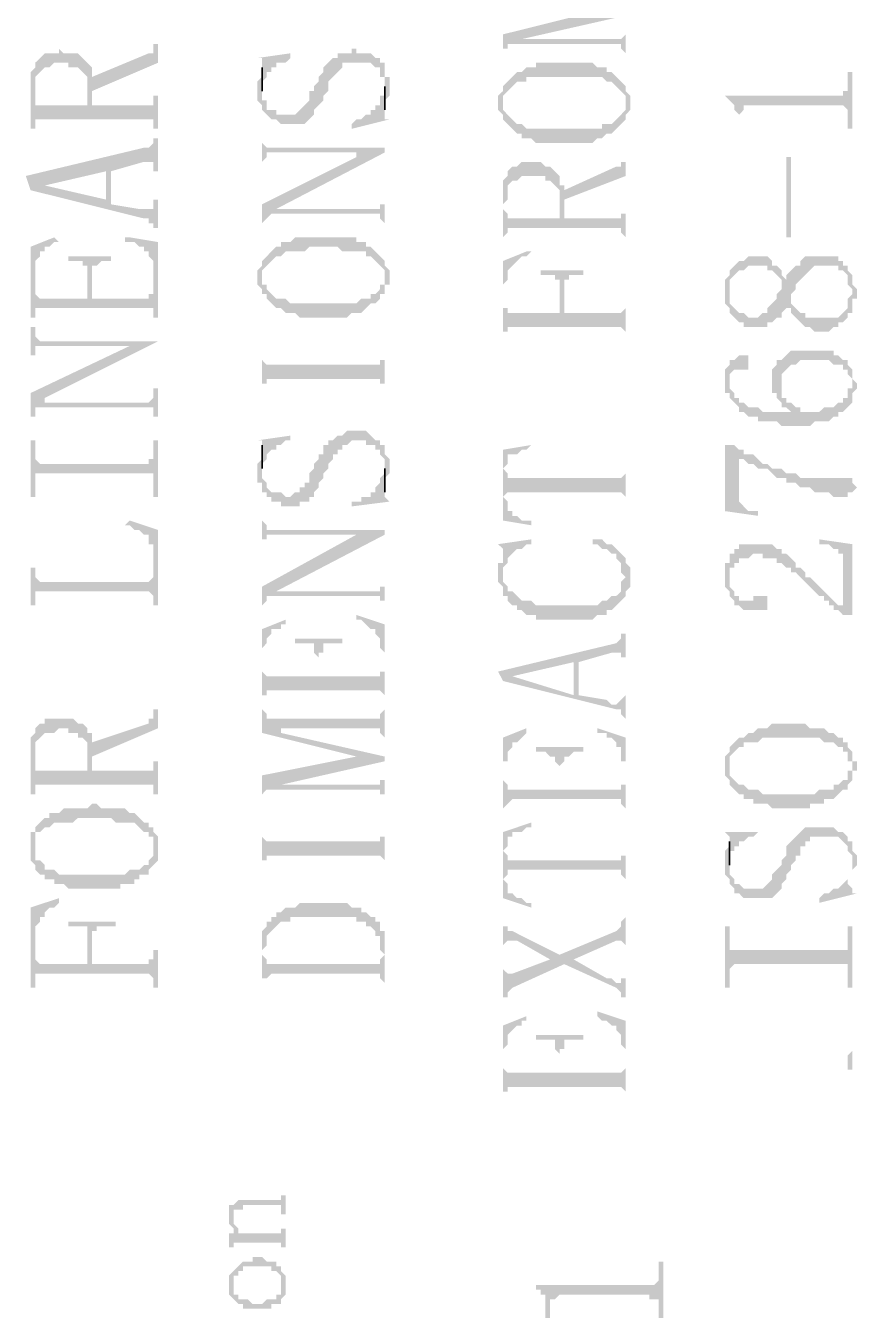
# Model space of a CAD drawing. Header units: millimetres. Extents: x 1336 to 2438, y 1230 to 1601.
# Drawn here: x 1587.88 to 1595.82, y 1316.82 to 1329.18 of the extents above; entities that cross this region are included whole.
import ezdxf

# ---------------------------------------------------------------- set-up
doc = ezdxf.new("R2010")
doc.units = ezdxf.units.MM

msp = doc.modelspace()

# ---------------------------------------------------------------- hatches: boundary and pattern name
at = {"transparency": 33554559}
for points in [[(1592.434, 1329.096), (1592.434, 1328.915), (1592.434, 1328.96), (1592.479, 1328.96), (1592.479, 1329.005), (1592.524, 1329.005), (1592.614, 1329.051), (1593.607, 1329.276), (1593.336, 1329.321)], [(1592.524, 1329.005), (1593.562, 1329.005), (1593.562, 1328.96), (1593.562, 1328.96), (1593.607, 1328.915), (1593.607, 1329.141), (1593.607, 1329.096), (1593.607, 1329.096), (1593.562, 1329.051), (1592.614, 1329.051)], [(1588.507, 1328.689), (1588.507, 1328.554), (1589.139, 1328.825), (1589.139, 1329.005), (1589.094, 1329.005), (1589.094, 1328.96), (1589.094, 1328.915), (1589.049, 1328.915)], [(1587.92, 1328.599), (1587.92, 1328.193), (1587.965, 1328.193), (1587.965, 1328.644), (1587.965, 1328.689), (1588.011, 1328.735), (1588.011, 1328.735), (1588.056, 1328.78), (1588.101, 1328.78), (1588.146, 1328.825), (1588.281, 1328.825), (1588.281, 1328.78), (1588.372, 1328.78), (1588.417, 1328.735), (1588.417, 1328.735), (1588.462, 1328.689), (1588.462, 1328.419), (1588.507, 1328.78), (1588.462, 1328.825), (1588.462, 1328.825), (1588.417, 1328.87), (1588.417, 1328.87), (1588.372, 1328.915), (1588.236, 1328.915), (1588.191, 1328.96), (1588.191, 1328.915), (1588.056, 1328.915), (1588.011, 1328.87), (1588.011, 1328.87), (1587.965, 1328.825), (1587.965, 1328.78), (1587.92, 1328.735), (1587.92, 1328.644)], [(1590.087, 1328.554), (1590.087, 1328.464), (1590.132, 1328.419), (1590.132, 1328.374), (1590.132, 1328.374), (1590.177, 1328.328), (1590.177, 1328.328), (1590.222, 1328.283), (1590.267, 1328.283), (1590.312, 1328.238), (1590.538, 1328.238), (1590.583, 1328.283), (1590.583, 1328.283), (1590.628, 1328.328), (1590.628, 1328.374), (1590.673, 1328.419), (1590.673, 1328.419), (1590.718, 1328.464), (1590.718, 1328.509), (1590.764, 1328.554), (1590.764, 1328.644), (1590.809, 1328.689), (1590.809, 1328.689), (1590.854, 1328.735), (1590.854, 1328.735), (1590.899, 1328.78), (1590.899, 1328.825), (1591.17, 1328.825), (1591.215, 1328.78), (1591.26, 1328.78), (1591.26, 1328.689), (1591.305, 1328.689), (1591.305, 1328.419), (1591.305, 1328.464), (1591.305, 1328.464), (1591.35, 1328.509), (1591.35, 1328.599), (1591.35, 1328.689), (1591.305, 1328.689), (1591.305, 1328.825), (1591.26, 1328.825), (1591.26, 1328.87), (1591.215, 1328.87), (1591.17, 1328.915), (1591.034, 1328.915), (1591.034, 1328.96), (1590.989, 1328.96), (1590.989, 1328.915), (1590.854, 1328.915), (1590.854, 1328.87), (1590.809, 1328.87), (1590.764, 1328.825), (1590.764, 1328.825), (1590.718, 1328.78), (1590.718, 1328.735), (1590.673, 1328.689), (1590.673, 1328.644), (1590.628, 1328.599), (1590.628, 1328.554), (1590.583, 1328.554), (1590.583, 1328.464), (1590.538, 1328.419), (1590.538, 1328.419), (1590.493, 1328.374), (1590.493, 1328.374), (1590.448, 1328.328), (1590.267, 1328.328), (1590.267, 1328.374), (1590.177, 1328.374), (1590.177, 1328.464), (1590.132, 1328.464), (1590.132, 1328.735), (1590.132, 1328.689), (1590.132, 1328.689), (1590.087, 1328.644), (1590.087, 1328.599)], [(1590.087, 1328.87), (1590.132, 1328.87), (1590.132, 1328.825), (1590.132, 1328.644), (1590.177, 1328.689), (1590.177, 1328.735), (1590.222, 1328.735), (1590.222, 1328.78), (1590.267, 1328.78), (1590.267, 1328.825), (1590.357, 1328.825), (1590.403, 1328.87), (1590.403, 1328.915)], [(1587.965, 1328.238), (1587.965, 1328.283), (1589.094, 1328.283), (1589.094, 1328.193), (1589.139, 1328.193), (1589.139, 1328.509), (1589.094, 1328.509), (1589.094, 1328.464), (1589.094, 1328.419), (1588.507, 1328.419), (1588.507, 1328.689), (1588.507, 1328.78), (1588.462, 1328.419), (1587.965, 1328.419), (1587.965, 1328.554)], [(1592.434, 1328.599), (1592.434, 1328.419), (1592.434, 1328.464), (1592.434, 1328.509), (1592.479, 1328.554), (1592.479, 1328.554), (1592.524, 1328.599), (1592.524, 1328.599), (1592.569, 1328.644), (1592.659, 1328.644), (1592.659, 1328.689), (1593.381, 1328.689), (1593.426, 1328.644), (1593.472, 1328.644), (1593.517, 1328.599), (1593.517, 1328.599), (1593.562, 1328.554), (1593.562, 1328.554), (1593.607, 1328.509), (1593.607, 1328.419), (1593.607, 1328.599), (1593.562, 1328.644), (1593.562, 1328.644), (1593.517, 1328.689), (1593.517, 1328.689), (1593.472, 1328.735), (1593.426, 1328.735), (1593.426, 1328.78), (1593.336, 1328.78), (1593.291, 1328.825), (1592.749, 1328.825), (1592.749, 1328.78), (1592.659, 1328.78), (1592.614, 1328.735), (1592.569, 1328.735), (1592.524, 1328.689), (1592.524, 1328.689), (1592.479, 1328.644), (1592.479, 1328.644)], [(1594.555, 1328.509), (1594.555, 1328.509), (1594.6, 1328.464), (1594.6, 1328.464), (1594.645, 1328.419), (1594.645, 1328.374), (1594.645, 1328.374), (1594.69, 1328.328), (1594.69, 1328.193), (1594.69, 1328.328), (1594.735, 1328.374), (1594.735, 1328.419), (1595.683, 1328.419), (1595.728, 1328.374), (1595.728, 1328.193), (1595.773, 1328.193), (1595.773, 1328.735), (1595.728, 1328.735), (1595.728, 1328.644), (1595.728, 1328.554), (1595.683, 1328.554), (1595.683, 1328.509), (1595.638, 1328.509)], [(1592.388, 1328.419), (1592.388, 1328.374), (1592.434, 1328.328), (1592.434, 1328.283), (1592.479, 1328.238), (1592.479, 1328.238), (1592.524, 1328.193), (1592.524, 1328.193), (1592.569, 1328.148), (1592.614, 1328.148), (1592.614, 1328.103), (1592.704, 1328.103), (1592.749, 1328.058), (1593.291, 1328.058), (1593.336, 1328.103), (1593.381, 1328.103), (1593.426, 1328.148), (1593.472, 1328.148), (1593.517, 1328.193), (1593.517, 1328.193), (1593.562, 1328.238), (1593.562, 1328.238), (1593.607, 1328.283), (1593.607, 1328.328), (1593.607, 1328.328), (1593.652, 1328.374), (1593.652, 1328.419), (1593.652, 1328.509), (1593.607, 1328.554), (1593.607, 1328.599), (1593.607, 1328.419), (1593.607, 1328.374), (1593.562, 1328.328), (1593.562, 1328.328), (1593.517, 1328.283), (1593.517, 1328.283), (1593.472, 1328.238), (1593.381, 1328.238), (1593.381, 1328.193), (1592.659, 1328.193), (1592.614, 1328.238), (1592.569, 1328.238), (1592.524, 1328.283), (1592.524, 1328.283), (1592.479, 1328.328), (1592.479, 1328.328), (1592.434, 1328.374), (1592.434, 1328.419), (1592.434, 1328.599), (1592.434, 1328.554), (1592.434, 1328.554), (1592.388, 1328.509), (1592.388, 1328.464)], [(1590.989, 1328.238), (1590.989, 1328.193), (1591.35, 1328.283), (1591.305, 1328.283), (1591.305, 1328.328), (1591.305, 1328.509), (1591.26, 1328.509), (1591.26, 1328.419), (1591.215, 1328.419), (1591.215, 1328.374), (1591.17, 1328.374), (1591.17, 1328.328), (1591.125, 1328.328), (1591.08, 1328.283), (1591.034, 1328.283)], [(1587.875, 1327.742), (1587.92, 1327.606), (1588.056, 1327.651), (1588.642, 1327.787), (1588.642, 1327.516), (1588.688, 1327.787), (1589.003, 1327.877), (1589.094, 1327.877), (1589.094, 1327.787), (1589.139, 1327.787), (1589.139, 1328.103), (1589.094, 1328.103), (1589.094, 1328.058), (1589.094, 1328.058), (1589.049, 1328.012), (1589.003, 1328.012)], [(1590.132, 1328.103), (1590.132, 1327.832), (1590.132, 1327.877), (1590.177, 1327.922), (1590.177, 1327.967), (1591.034, 1327.967), (1591.034, 1327.922), (1591.305, 1327.967), (1591.305, 1328.012), (1590.177, 1328.012), (1590.132, 1328.058)], [(1590.132, 1327.471), (1590.132, 1327.245), (1590.132, 1327.29), (1590.177, 1327.336), (1590.177, 1327.336), (1590.222, 1327.381), (1590.267, 1327.426), (1591.305, 1327.967), (1591.034, 1327.922)], [(1592.434, 1327.516), (1592.434, 1327.155), (1592.434, 1327.471), (1592.479, 1327.516), (1592.479, 1327.606), (1592.479, 1327.651), (1592.524, 1327.697), (1592.569, 1327.697), (1592.614, 1327.742), (1592.84, 1327.742), (1592.84, 1327.697), (1592.885, 1327.697), (1592.93, 1327.651), (1592.93, 1327.651), (1592.975, 1327.606), (1592.975, 1327.561), (1592.975, 1327.336), (1592.975, 1327.742), (1592.93, 1327.787), (1592.93, 1327.787), (1592.885, 1327.832), (1592.84, 1327.832), (1592.795, 1327.877), (1592.614, 1327.877), (1592.569, 1327.832), (1592.524, 1327.832), (1592.479, 1327.787), (1592.479, 1327.742), (1592.434, 1327.697), (1592.434, 1327.561)], [(1593.02, 1327.606), (1593.02, 1327.516), (1593.607, 1327.742), (1593.607, 1327.922), (1593.607, 1327.877), (1593.562, 1327.877), (1593.562, 1327.832), (1593.517, 1327.832)], [(1595.187, 1327.155), (1595.187, 1327.922), (1595.141, 1327.922), (1595.141, 1327.155)], [(1587.92, 1327.606), (1589.003, 1327.336), (1589.049, 1327.336), (1589.049, 1327.29), (1589.094, 1327.29), (1589.094, 1327.245), (1589.139, 1327.245), (1589.139, 1327.516), (1589.094, 1327.516), (1589.094, 1327.471), (1589.094, 1327.426), (1588.958, 1327.426), (1588.688, 1327.471), (1588.688, 1327.787), (1588.642, 1327.516), (1588.056, 1327.651), (1588.056, 1327.651)], [(1592.434, 1327.155), (1592.479, 1327.2), (1592.479, 1327.245), (1593.562, 1327.245), (1593.562, 1327.2), (1593.562, 1327.2), (1593.607, 1327.155), (1593.607, 1327.426), (1593.607, 1327.381), (1593.562, 1327.381), (1593.562, 1327.336), (1593.02, 1327.336), (1593.02, 1327.651), (1592.975, 1327.651), (1592.975, 1327.697), (1592.975, 1327.336), (1592.479, 1327.336), (1592.479, 1327.381), (1592.479, 1327.381), (1592.434, 1327.426), (1592.434, 1327.471)], [(1590.222, 1327.381), (1591.26, 1327.381), (1591.26, 1327.336), (1591.26, 1327.336), (1591.305, 1327.29), (1591.305, 1327.245), (1591.305, 1327.516), (1591.305, 1327.471), (1591.26, 1327.471), (1591.26, 1327.426), (1590.267, 1327.426)], [(1587.92, 1327.065), (1587.92, 1326.388), (1587.965, 1326.388), (1587.965, 1326.839), (1587.965, 1326.929), (1588.011, 1326.974), (1588.011, 1327.02), (1588.056, 1327.02), (1588.056, 1327.065), (1588.101, 1327.065), (1588.146, 1327.11), (1588.191, 1327.11), (1588.146, 1327.155)], [(1588.823, 1327.155), (1588.823, 1327.11), (1588.913, 1327.11), (1588.958, 1327.065), (1589.003, 1327.065), (1589.003, 1327.02), (1589.049, 1327.02), (1589.049, 1326.974), (1589.094, 1326.929), (1589.094, 1326.388), (1589.139, 1326.388), (1589.139, 1327.11), (1588.868, 1327.155)], [(1590.132, 1326.929), (1590.132, 1326.794), (1590.132, 1326.839), (1590.132, 1326.839), (1590.177, 1326.884), (1590.177, 1326.884), (1590.222, 1326.929), (1590.222, 1326.929), (1590.267, 1326.974), (1590.312, 1326.974), (1590.357, 1327.02), (1590.538, 1327.02), (1590.583, 1327.065), (1590.854, 1327.065), (1590.899, 1327.02), (1591.125, 1327.02), (1591.125, 1326.974), (1591.17, 1326.974), (1591.215, 1326.929), (1591.215, 1326.929), (1591.26, 1326.884), (1591.26, 1326.884), (1591.305, 1326.839), (1591.305, 1326.794), (1591.305, 1326.929), (1591.26, 1326.974), (1591.26, 1326.974), (1591.215, 1327.02), (1591.215, 1327.02), (1591.17, 1327.065), (1591.125, 1327.065), (1591.125, 1327.11), (1591.034, 1327.11), (1591.034, 1327.155), (1590.448, 1327.155), (1590.403, 1327.11), (1590.312, 1327.11), (1590.312, 1327.065), (1590.267, 1327.065), (1590.222, 1327.02), (1590.222, 1327.02), (1590.177, 1326.974), (1590.177, 1326.974)], [(1592.434, 1326.929), (1592.434, 1326.207), (1592.434, 1326.704), (1592.434, 1326.704), (1592.479, 1326.749), (1592.479, 1326.839), (1592.524, 1326.884), (1592.524, 1326.884), (1592.569, 1326.929), (1592.569, 1326.929), (1592.614, 1326.974), (1592.659, 1326.974), (1592.704, 1327.02), (1592.659, 1327.02)], [(1588.281, 1326.974), (1588.281, 1326.929), (1588.417, 1326.929), (1588.417, 1326.884), (1588.462, 1326.884), (1588.462, 1326.568), (1588.507, 1326.794), (1588.507, 1326.884), (1588.552, 1326.884), (1588.597, 1326.929), (1588.688, 1326.929), (1588.688, 1326.974)], [(1590.087, 1326.794), (1590.087, 1326.704), (1590.132, 1326.659), (1590.132, 1326.613), (1590.177, 1326.613), (1590.177, 1326.568), (1590.222, 1326.523), (1590.222, 1326.523), (1590.267, 1326.478), (1590.312, 1326.478), (1590.357, 1326.433), (1590.448, 1326.433), (1590.493, 1326.388), (1590.944, 1326.388), (1590.989, 1326.433), (1591.08, 1326.433), (1591.125, 1326.478), (1591.125, 1326.478), (1591.17, 1326.523), (1591.215, 1326.523), (1591.26, 1326.568), (1591.26, 1326.613), (1591.305, 1326.613), (1591.305, 1326.704), (1591.35, 1326.704), (1591.35, 1326.794), (1591.35, 1326.839), (1591.305, 1326.884), (1591.305, 1326.929), (1591.305, 1326.749), (1591.305, 1326.704), (1591.26, 1326.704), (1591.26, 1326.659), (1591.215, 1326.613), (1591.17, 1326.613), (1591.17, 1326.568), (1591.08, 1326.568), (1591.034, 1326.523), (1590.403, 1326.523), (1590.357, 1326.568), (1590.267, 1326.568), (1590.222, 1326.613), (1590.222, 1326.613), (1590.177, 1326.659), (1590.177, 1326.704), (1590.132, 1326.704), (1590.132, 1326.929), (1590.132, 1326.884), (1590.087, 1326.839)], [(1594.555, 1326.659), (1594.555, 1326.523), (1594.555, 1326.523), (1594.6, 1326.478), (1594.6, 1326.433), (1594.6, 1326.433), (1594.645, 1326.388), (1594.645, 1326.388), (1594.69, 1326.343), (1594.735, 1326.343), (1594.735, 1326.297), (1594.961, 1326.297), (1594.961, 1326.343), (1595.006, 1326.343), (1595.051, 1326.388), (1595.096, 1326.388), (1595.096, 1326.433), (1595.141, 1326.478), (1595.141, 1326.523), (1595.141, 1326.478), (1595.187, 1326.478), (1595.187, 1326.613), (1595.232, 1326.659), (1595.232, 1326.704), (1595.277, 1326.749), (1595.277, 1326.749), (1595.322, 1326.794), (1595.322, 1326.794), (1595.367, 1326.839), (1595.367, 1326.839), (1595.412, 1326.884), (1595.638, 1326.884), (1595.638, 1326.839), (1595.683, 1326.839), (1595.728, 1326.794), (1595.728, 1326.704), (1595.773, 1326.659), (1595.773, 1326.433), (1595.773, 1326.568), (1595.818, 1326.568), (1595.818, 1326.659), (1595.773, 1326.704), (1595.773, 1326.794), (1595.773, 1326.794), (1595.728, 1326.839), (1595.728, 1326.884), (1595.683, 1326.884), (1595.683, 1326.929), (1595.638, 1326.929), (1595.638, 1326.974), (1595.322, 1326.974), (1595.277, 1326.929), (1595.277, 1326.884), (1595.232, 1326.884), (1595.187, 1326.839), (1595.187, 1326.839), (1595.141, 1326.794), (1595.141, 1326.749), (1595.141, 1326.749), (1595.096, 1326.794), (1595.096, 1326.704), (1595.096, 1326.659), (1595.051, 1326.613), (1595.051, 1326.568), (1595.051, 1326.568), (1595.006, 1326.523), (1595.006, 1326.523), (1594.961, 1326.478), (1594.961, 1326.433), (1594.916, 1326.433), (1594.871, 1326.388), (1594.78, 1326.388), (1594.735, 1326.433), (1594.69, 1326.433), (1594.645, 1326.478), (1594.645, 1326.478), (1594.6, 1326.523), (1594.6, 1326.839), (1594.6, 1326.794), (1594.555, 1326.749), (1594.555, 1326.704), (1594.555, 1326.704)], [(1594.6, 1326.839), (1594.6, 1326.659), (1594.6, 1326.749), (1594.645, 1326.794), (1594.645, 1326.794), (1594.69, 1326.839), (1594.735, 1326.839), (1594.78, 1326.884), (1594.961, 1326.884), (1594.961, 1326.839), (1595.006, 1326.839), (1595.051, 1326.794), (1595.051, 1326.794), (1595.096, 1326.749), (1595.096, 1326.704), (1595.096, 1326.839), (1595.096, 1326.839), (1595.051, 1326.884), (1595.006, 1326.884), (1595.006, 1326.929), (1595.006, 1326.929), (1594.961, 1326.974), (1594.78, 1326.974), (1594.735, 1326.929), (1594.69, 1326.929), (1594.645, 1326.884), (1594.645, 1326.884)], [(1587.965, 1326.388), (1587.965, 1326.478), (1589.094, 1326.478), (1589.094, 1326.433), (1589.094, 1326.659), (1589.094, 1326.613), (1589.049, 1326.613), (1589.049, 1326.568), (1588.507, 1326.568), (1588.507, 1326.794), (1588.462, 1326.568), (1588.011, 1326.568), (1587.965, 1326.613), (1587.965, 1326.839)], [(1592.795, 1326.839), (1592.795, 1326.794), (1592.93, 1326.794), (1592.93, 1326.749), (1592.975, 1326.749), (1592.975, 1326.433), (1593.02, 1326.659), (1593.02, 1326.749), (1593.065, 1326.749), (1593.065, 1326.794), (1593.201, 1326.794), (1593.201, 1326.839)], [(1592.434, 1326.252), (1592.479, 1326.252), (1592.479, 1326.297), (1593.562, 1326.297), (1593.607, 1326.252), (1593.607, 1326.207), (1593.607, 1326.523), (1593.607, 1326.478), (1593.607, 1326.478), (1593.562, 1326.433), (1593.02, 1326.433), (1593.02, 1326.659), (1592.975, 1326.433), (1592.479, 1326.433), (1592.479, 1326.478), (1592.434, 1326.478), (1592.434, 1326.704)], [(1595.187, 1326.478), (1595.187, 1326.433), (1595.232, 1326.388), (1595.232, 1326.388), (1595.277, 1326.343), (1595.277, 1326.343), (1595.322, 1326.297), (1595.367, 1326.297), (1595.412, 1326.252), (1595.548, 1326.252), (1595.593, 1326.297), (1595.638, 1326.297), (1595.638, 1326.343), (1595.683, 1326.343), (1595.728, 1326.388), (1595.728, 1326.433), (1595.773, 1326.433), (1595.773, 1326.613), (1595.773, 1326.613), (1595.728, 1326.568), (1595.728, 1326.478), (1595.728, 1326.478), (1595.683, 1326.433), (1595.683, 1326.433), (1595.638, 1326.388), (1595.322, 1326.388), (1595.322, 1326.433), (1595.277, 1326.433), (1595.232, 1326.478), (1595.232, 1326.478), (1595.187, 1326.523), (1595.187, 1326.523)], [(1587.92, 1326.297), (1587.92, 1326.027), (1587.965, 1326.027), (1587.965, 1326.117), (1588.868, 1326.117), (1589.139, 1326.162), (1588.011, 1326.162), (1587.965, 1326.207), (1587.965, 1326.297)], [(1587.92, 1325.666), (1587.92, 1325.44), (1587.965, 1325.44), (1587.965, 1325.485), (1587.965, 1325.53), (1588.011, 1325.53), (1588.056, 1325.62), (1589.139, 1326.162), (1588.868, 1326.117)], [(1590.132, 1326.162), (1590.132, 1325.575), (1590.132, 1325.756), (1590.177, 1325.756), (1590.177, 1325.801), (1591.26, 1325.801), (1591.26, 1325.756), (1591.305, 1325.756), (1591.305, 1325.575), (1591.305, 1326.162), (1591.305, 1325.982), (1591.26, 1325.982), (1591.26, 1325.936), (1590.177, 1325.936), (1590.132, 1325.982)], [(1594.6, 1325.936), (1594.6, 1325.801), (1594.6, 1325.846), (1594.6, 1325.846), (1594.645, 1325.891), (1594.78, 1325.891), (1594.78, 1325.936), (1594.78, 1326.027), (1594.69, 1326.027), (1594.645, 1325.982), (1594.6, 1325.982)], [(1595.006, 1325.756), (1595.006, 1325.666), (1595.051, 1325.666), (1595.051, 1325.62), (1595.051, 1325.62), (1595.096, 1325.575), (1595.096, 1325.846), (1595.096, 1325.846), (1595.141, 1325.891), (1595.141, 1325.891), (1595.187, 1325.936), (1595.232, 1325.936), (1595.277, 1325.982), (1595.548, 1325.982), (1595.593, 1325.936), (1595.683, 1325.936), (1595.683, 1325.891), (1595.728, 1325.891), (1595.728, 1325.846), (1595.728, 1325.846), (1595.773, 1325.801), (1595.773, 1325.575), (1595.773, 1325.62), (1595.773, 1325.666), (1595.818, 1325.711), (1595.818, 1325.756), (1595.818, 1325.756), (1595.773, 1325.801), (1595.773, 1325.891), (1595.773, 1325.891), (1595.728, 1325.936), (1595.728, 1325.982), (1595.683, 1325.982), (1595.638, 1326.027), (1595.593, 1326.027), (1595.593, 1326.072), (1595.187, 1326.072), (1595.141, 1326.027), (1595.141, 1326.027), (1595.096, 1325.982), (1595.051, 1325.982), (1595.051, 1325.936), (1595.051, 1325.936), (1595.006, 1325.891), (1595.006, 1325.801)], [(1594.555, 1325.801), (1594.555, 1325.756), (1594.555, 1325.666), (1594.6, 1325.666), (1594.6, 1325.62), (1594.645, 1325.575), (1594.645, 1325.575), (1594.69, 1325.53), (1594.69, 1325.485), (1594.735, 1325.485), (1594.78, 1325.44), (1594.871, 1325.44), (1594.871, 1325.395), (1595.051, 1325.395), (1595.096, 1325.35), (1595.367, 1325.35), (1595.412, 1325.395), (1595.548, 1325.395), (1595.593, 1325.44), (1595.638, 1325.44), (1595.638, 1325.485), (1595.683, 1325.485), (1595.728, 1325.53), (1595.728, 1325.53), (1595.773, 1325.575), (1595.773, 1325.756), (1595.773, 1325.711), (1595.728, 1325.711), (1595.728, 1325.62), (1595.683, 1325.62), (1595.683, 1325.575), (1595.638, 1325.575), (1595.593, 1325.53), (1595.503, 1325.53), (1595.457, 1325.485), (1595.277, 1325.485), (1595.277, 1325.53), (1595.232, 1325.53), (1595.187, 1325.485), (1594.916, 1325.485), (1594.871, 1325.53), (1594.78, 1325.53), (1594.735, 1325.575), (1594.69, 1325.575), (1594.69, 1325.62), (1594.645, 1325.62), (1594.645, 1325.666), (1594.6, 1325.711), (1594.6, 1325.936), (1594.555, 1325.891), (1594.555, 1325.846)], [(1595.096, 1325.575), (1595.096, 1325.53), (1595.141, 1325.53), (1595.187, 1325.485), (1595.232, 1325.53), (1595.187, 1325.575), (1595.141, 1325.575), (1595.141, 1325.62), (1595.096, 1325.62), (1595.096, 1325.711), (1595.096, 1325.756)], [(1588.011, 1325.53), (1589.094, 1325.53), (1589.094, 1325.44), (1589.139, 1325.44), (1589.139, 1325.711), (1589.094, 1325.711), (1589.094, 1325.62), (1589.094, 1325.62), (1589.049, 1325.575), (1588.056, 1325.575), (1588.056, 1325.62)], [(1590.087, 1324.944), (1590.087, 1324.808), (1590.132, 1324.808), (1590.132, 1324.718), (1590.177, 1324.718), (1590.177, 1324.673), (1590.222, 1324.673), (1590.222, 1324.628), (1590.312, 1324.628), (1590.312, 1324.582), (1590.493, 1324.582), (1590.493, 1324.628), (1590.583, 1324.628), (1590.583, 1324.673), (1590.628, 1324.673), (1590.628, 1324.718), (1590.628, 1324.718), (1590.673, 1324.763), (1590.673, 1324.808), (1590.718, 1324.853), (1590.718, 1324.898), (1590.764, 1324.944), (1590.764, 1324.989), (1590.809, 1325.034), (1590.809, 1325.079), (1590.854, 1325.079), (1590.854, 1325.124), (1590.899, 1325.124), (1590.899, 1325.169), (1590.944, 1325.169), (1590.989, 1325.214), (1591.125, 1325.214), (1591.125, 1325.169), (1591.215, 1325.169), (1591.215, 1325.124), (1591.26, 1325.124), (1591.26, 1325.079), (1591.26, 1325.079), (1591.305, 1325.034), (1591.305, 1324.763), (1591.305, 1324.853), (1591.35, 1324.898), (1591.35, 1324.944), (1591.35, 1325.034), (1591.305, 1325.079), (1591.305, 1325.124), (1591.305, 1325.169), (1591.26, 1325.169), (1591.26, 1325.214), (1591.215, 1325.214), (1591.17, 1325.259), (1591.17, 1325.259), (1591.125, 1325.305), (1590.944, 1325.305), (1590.899, 1325.259), (1590.854, 1325.259), (1590.809, 1325.214), (1590.764, 1325.214), (1590.764, 1325.169), (1590.718, 1325.169), (1590.718, 1325.079), (1590.673, 1325.079), (1590.673, 1325.034), (1590.628, 1324.989), (1590.628, 1324.944), (1590.583, 1324.898), (1590.583, 1324.808), (1590.538, 1324.808), (1590.538, 1324.763), (1590.493, 1324.763), (1590.493, 1324.718), (1590.448, 1324.718), (1590.403, 1324.673), (1590.357, 1324.673), (1590.312, 1324.718), (1590.222, 1324.718), (1590.177, 1324.763), (1590.177, 1324.808), (1590.132, 1324.853), (1590.132, 1325.124), (1590.132, 1325.034), (1590.087, 1324.989), (1590.087, 1324.989)], [(1587.92, 1325.214), (1587.92, 1324.673), (1587.965, 1324.673), (1587.965, 1324.898), (1589.094, 1324.898), (1589.094, 1324.673), (1589.139, 1324.673), (1589.139, 1325.214), (1589.094, 1325.214), (1589.094, 1325.079), (1589.094, 1325.034), (1589.049, 1325.034), (1589.049, 1324.989), (1588.011, 1324.989), (1587.965, 1325.034), (1587.965, 1325.214)], [(1590.087, 1325.214), (1590.132, 1325.214), (1590.132, 1325.169), (1590.132, 1324.989), (1590.177, 1325.034), (1590.177, 1325.079), (1590.177, 1325.079), (1590.222, 1325.124), (1590.267, 1325.124), (1590.267, 1325.169), (1590.312, 1325.169), (1590.357, 1325.214), (1590.403, 1325.214), (1590.403, 1325.259)], [(1592.434, 1325.124), (1592.434, 1324.944), (1592.434, 1324.944), (1592.479, 1324.989), (1592.479, 1325.034), (1592.479, 1325.079), (1592.569, 1325.079), (1592.614, 1325.124), (1592.659, 1325.124), (1592.704, 1325.169), (1592.704, 1325.169)], [(1594.555, 1325.169), (1594.555, 1324.537), (1594.871, 1324.492), (1594.871, 1324.537), (1594.78, 1324.537), (1594.735, 1324.582), (1594.735, 1324.582), (1594.69, 1324.628), (1594.69, 1325.079), (1594.645, 1325.169), (1594.6, 1325.169)], [(1594.645, 1325.169), (1594.69, 1325.079), (1594.69, 1325.034), (1594.735, 1325.034), (1594.78, 1324.989), (1594.826, 1324.989), (1594.871, 1324.944), (1594.961, 1324.944), (1595.006, 1324.898), (1595.006, 1324.898), (1595.051, 1324.853), (1595.141, 1324.853), (1595.141, 1324.808), (1595.232, 1324.808), (1595.277, 1324.763), (1595.367, 1324.763), (1595.412, 1324.718), (1595.548, 1324.718), (1595.593, 1324.673), (1595.728, 1324.673), (1595.728, 1324.718), (1595.773, 1324.718), (1595.818, 1324.763), (1595.773, 1324.808), (1595.773, 1324.853), (1595.277, 1324.853), (1595.232, 1324.898), (1595.141, 1324.898), (1595.096, 1324.944), (1595.006, 1324.944), (1594.961, 1324.989), (1594.916, 1324.989), (1594.871, 1325.034), (1594.871, 1325.034), (1594.826, 1325.079), (1594.735, 1325.079), (1594.735, 1325.124), (1594.69, 1325.124)], [(1592.434, 1325.124), (1592.434, 1324.447), (1592.704, 1324.402), (1592.704, 1324.447), (1592.614, 1324.447), (1592.569, 1324.492), (1592.524, 1324.492), (1592.524, 1324.537), (1592.479, 1324.537), (1592.479, 1324.628), (1592.434, 1324.673), (1592.434, 1324.944)], [(1590.989, 1324.628), (1590.989, 1324.582), (1591.35, 1324.628), (1591.305, 1324.673), (1591.305, 1324.898), (1591.26, 1324.853), (1591.26, 1324.808), (1591.26, 1324.808), (1591.215, 1324.763), (1591.215, 1324.718), (1591.17, 1324.718), (1591.17, 1324.673), (1591.08, 1324.673), (1591.08, 1324.628), (1591.034, 1324.628)], [(1592.434, 1324.944), (1592.434, 1324.673), (1592.479, 1324.718), (1593.562, 1324.718), (1593.607, 1324.673), (1593.607, 1324.582), (1593.607, 1324.989), (1593.607, 1324.898), (1593.607, 1324.898), (1593.562, 1324.853), (1592.479, 1324.853), (1592.479, 1324.898)], [(1588.823, 1324.402), (1588.868, 1324.402), (1588.913, 1324.357), (1588.958, 1324.357), (1589.003, 1324.312), (1589.049, 1324.312), (1589.049, 1324.221), (1589.094, 1324.221), (1589.094, 1323.635), (1589.139, 1323.635), (1589.139, 1324.357), (1588.868, 1324.447)], [(1590.132, 1324.492), (1590.132, 1324.176), (1590.132, 1324.267), (1590.177, 1324.267), (1590.177, 1324.312), (1591.305, 1324.312), (1591.305, 1324.357), (1590.177, 1324.357), (1590.177, 1324.402), (1590.177, 1324.402), (1590.132, 1324.447)], [(1590.132, 1323.815), (1590.132, 1323.59), (1590.132, 1323.635), (1590.177, 1323.68), (1590.177, 1323.725), (1590.222, 1323.725), (1590.267, 1323.77), (1591.305, 1324.312), (1591.034, 1324.312)], [(1592.388, 1324.221), (1592.388, 1324.221), (1592.434, 1324.176), (1592.434, 1323.77), (1592.434, 1323.996), (1592.479, 1324.041), (1592.479, 1324.086), (1592.479, 1324.086), (1592.524, 1324.131), (1592.524, 1324.131), (1592.569, 1324.176), (1592.614, 1324.176), (1592.659, 1324.221), (1592.704, 1324.221), (1592.704, 1324.267)], [(1593.291, 1324.221), (1593.336, 1324.221), (1593.381, 1324.176), (1593.426, 1324.176), (1593.472, 1324.131), (1593.517, 1324.131), (1593.517, 1324.086), (1593.562, 1324.041), (1593.562, 1323.951), (1593.607, 1323.905), (1593.607, 1324.086), (1593.562, 1324.131), (1593.562, 1324.131), (1593.517, 1324.176), (1593.517, 1324.176), (1593.472, 1324.221), (1593.426, 1324.221), (1593.381, 1324.267), (1593.291, 1324.267)], [(1594.555, 1323.905), (1594.555, 1323.86), (1594.555, 1323.815), (1594.6, 1323.77), (1594.6, 1323.725), (1594.6, 1323.905), (1594.6, 1323.996), (1594.645, 1323.996), (1594.645, 1324.041), (1594.69, 1324.041), (1594.69, 1324.086), (1594.78, 1324.086), (1594.826, 1324.131), (1594.916, 1324.131), (1594.916, 1324.086), (1595.051, 1324.086), (1595.051, 1324.041), (1595.096, 1324.041), (1595.141, 1323.996), (1595.187, 1323.996), (1595.187, 1323.951), (1595.232, 1323.951), (1595.277, 1323.905), (1595.277, 1323.905), (1595.322, 1323.86), (1595.367, 1323.815), (1595.367, 1323.815), (1595.412, 1323.77), (1595.412, 1323.77), (1595.457, 1323.725), (1595.503, 1323.725), (1595.503, 1323.68), (1595.548, 1323.68), (1595.548, 1323.635), (1595.593, 1323.635), (1595.593, 1323.59), (1595.638, 1323.59), (1595.683, 1323.544), (1595.683, 1323.635), (1595.638, 1323.635), (1595.593, 1323.68), (1595.593, 1323.68), (1595.548, 1323.725), (1595.503, 1323.77), (1595.503, 1323.77), (1595.457, 1323.815), (1595.457, 1323.815), (1595.412, 1323.86), (1595.412, 1323.86), (1595.367, 1323.905), (1595.322, 1323.905), (1595.322, 1323.951), (1595.277, 1323.996), (1595.232, 1323.996), (1595.232, 1324.041), (1595.187, 1324.086), (1595.187, 1324.086), (1595.141, 1324.131), (1595.096, 1324.131), (1595.096, 1324.176), (1595.051, 1324.176), (1595.006, 1324.221), (1594.69, 1324.221), (1594.69, 1324.176), (1594.645, 1324.176), (1594.645, 1324.131), (1594.6, 1324.131), (1594.6, 1324.041), (1594.555, 1324.041), (1594.555, 1323.951)], [(1595.457, 1324.267), (1595.457, 1324.221), (1595.548, 1324.221), (1595.593, 1324.176), (1595.638, 1324.176), (1595.638, 1324.131), (1595.683, 1324.131), (1595.683, 1323.544), (1595.773, 1323.544), (1595.773, 1324.221)], [(1592.388, 1323.951), (1592.388, 1323.86), (1592.434, 1323.815), (1592.434, 1323.77), (1592.434, 1324.131), (1592.434, 1324.041), (1592.388, 1324.041), (1592.388, 1323.996)], [(1592.434, 1323.77), (1592.434, 1323.725), (1592.479, 1323.725), (1592.479, 1323.68), (1592.524, 1323.635), (1592.569, 1323.635), (1592.569, 1323.59), (1592.614, 1323.59), (1592.659, 1323.544), (1592.749, 1323.544), (1592.749, 1323.499), (1593.291, 1323.499), (1593.336, 1323.544), (1593.426, 1323.544), (1593.426, 1323.59), (1593.472, 1323.59), (1593.517, 1323.635), (1593.517, 1323.635), (1593.562, 1323.68), (1593.562, 1323.68), (1593.607, 1323.725), (1593.607, 1323.77), (1593.652, 1323.815), (1593.652, 1323.86), (1593.652, 1323.905), (1593.652, 1323.996), (1593.607, 1324.041), (1593.607, 1324.086), (1593.607, 1323.905), (1593.607, 1323.905), (1593.562, 1323.86), (1593.562, 1323.815), (1593.562, 1323.77), (1593.517, 1323.725), (1593.472, 1323.725), (1593.426, 1323.68), (1593.381, 1323.68), (1593.336, 1323.635), (1592.749, 1323.635), (1592.704, 1323.68), (1592.614, 1323.68), (1592.569, 1323.725), (1592.569, 1323.725), (1592.524, 1323.77), (1592.479, 1323.77), (1592.479, 1323.815), (1592.479, 1323.815), (1592.434, 1323.86), (1592.434, 1323.905), (1592.434, 1323.905)], [(1587.92, 1323.996), (1587.92, 1323.635), (1587.965, 1323.635), (1587.965, 1323.725), (1587.965, 1323.77), (1589.049, 1323.77), (1589.094, 1323.725), (1589.094, 1323.68), (1589.094, 1323.951), (1589.094, 1323.905), (1589.094, 1323.905), (1589.049, 1323.86), (1588.011, 1323.86), (1587.965, 1323.905), (1587.965, 1323.996)], [(1590.222, 1323.725), (1591.26, 1323.725), (1591.26, 1323.68), (1591.305, 1323.68), (1591.305, 1323.59), (1591.305, 1323.905), (1591.305, 1323.815), (1591.26, 1323.815), (1591.26, 1323.77), (1590.267, 1323.77)], [(1594.6, 1323.725), (1594.6, 1323.725), (1594.645, 1323.68), (1594.645, 1323.635), (1594.69, 1323.635), (1594.735, 1323.59), (1594.961, 1323.59), (1594.961, 1323.68), (1594.961, 1323.725), (1594.826, 1323.725), (1594.826, 1323.68), (1594.69, 1323.68), (1594.69, 1323.725), (1594.645, 1323.725), (1594.645, 1323.77), (1594.645, 1323.77), (1594.6, 1323.815), (1594.6, 1323.905)], [(1591.034, 1323.499), (1591.08, 1323.499), (1591.125, 1323.454), (1591.125, 1323.454), (1591.17, 1323.409), (1591.215, 1323.409), (1591.215, 1323.364), (1591.215, 1323.364), (1591.26, 1323.319), (1591.26, 1323.228), (1591.305, 1323.183), (1591.305, 1322.732), (1591.305, 1323.454), (1591.034, 1323.544)], [(1590.132, 1323.409), (1590.132, 1322.732), (1590.132, 1323.228), (1590.132, 1323.228), (1590.177, 1323.274), (1590.177, 1323.319), (1590.222, 1323.364), (1590.222, 1323.409), (1590.312, 1323.409), (1590.312, 1323.454), (1590.357, 1323.454), (1590.357, 1323.499)], [(1592.388, 1323.003), (1592.434, 1322.913), (1592.524, 1322.958), (1593.11, 1323.093), (1593.11, 1322.777), (1593.156, 1323.093), (1593.472, 1323.183), (1593.562, 1323.183), (1593.562, 1323.138), (1593.607, 1323.138), (1593.607, 1323.093), (1593.607, 1323.409), (1593.607, 1323.364), (1593.562, 1323.364), (1593.562, 1323.319), (1593.562, 1323.319), (1593.517, 1323.274)], [(1590.448, 1323.319), (1590.448, 1323.274), (1590.628, 1323.274), (1590.628, 1323.183), (1590.673, 1323.138), (1590.673, 1322.958), (1590.673, 1323.183), (1590.718, 1323.183), (1590.718, 1323.274), (1590.899, 1323.274), (1590.899, 1323.319)], [(1590.132, 1322.777), (1590.177, 1322.777), (1590.177, 1322.822), (1591.26, 1322.822), (1591.305, 1322.777), (1591.305, 1323.003), (1591.26, 1323.003), (1591.26, 1322.958), (1590.673, 1322.958), (1590.673, 1323.138), (1590.673, 1322.958), (1590.177, 1322.958), (1590.132, 1323.003), (1590.132, 1323.228)], [(1592.434, 1322.913), (1593.517, 1322.642), (1593.562, 1322.642), (1593.562, 1322.597), (1593.562, 1322.597), (1593.607, 1322.552), (1593.607, 1322.777), (1593.607, 1322.777), (1593.562, 1322.732), (1593.562, 1322.732), (1593.517, 1322.687), (1593.472, 1322.687), (1593.426, 1322.732), (1593.156, 1322.777), (1593.156, 1323.093), (1593.11, 1322.777), (1592.524, 1322.958), (1592.524, 1322.958)], [(1587.92, 1322.236), (1587.92, 1321.829), (1587.965, 1321.829), (1587.965, 1322.281), (1587.965, 1322.326), (1588.011, 1322.371), (1588.011, 1322.371), (1588.056, 1322.416), (1588.146, 1322.416), (1588.191, 1322.461), (1588.281, 1322.461), (1588.281, 1322.416), (1588.372, 1322.416), (1588.372, 1322.371), (1588.417, 1322.371), (1588.462, 1322.326), (1588.462, 1322.055), (1588.507, 1322.416), (1588.462, 1322.416), (1588.462, 1322.461), (1588.417, 1322.506), (1588.372, 1322.506), (1588.326, 1322.552), (1588.056, 1322.552), (1588.056, 1322.506), (1588.011, 1322.506), (1587.965, 1322.461), (1587.965, 1322.416), (1587.92, 1322.371), (1587.92, 1322.326), (1587.92, 1322.281)], [(1588.507, 1322.326), (1588.507, 1322.19), (1589.139, 1322.461), (1589.139, 1322.642), (1589.094, 1322.642), (1589.094, 1322.597), (1589.094, 1322.552), (1589.049, 1322.552), (1589.049, 1322.506)], [(1590.132, 1322.642), (1590.132, 1322.416), (1591.034, 1322.19), (1591.034, 1322.19), (1591.305, 1322.145), (1591.305, 1322.19), (1590.312, 1322.416), (1590.312, 1322.461), (1590.222, 1322.552), (1590.177, 1322.552), (1590.177, 1322.597), (1590.177, 1322.597), (1590.132, 1322.642)], [(1590.222, 1322.552), (1590.312, 1322.461), (1591.26, 1322.461), (1591.26, 1322.416), (1591.26, 1322.416), (1591.305, 1322.371), (1591.305, 1322.642), (1591.305, 1322.642), (1591.26, 1322.597), (1591.26, 1322.552), (1591.215, 1322.552)], [(1592.434, 1322.371), (1592.434, 1321.649), (1592.434, 1322.145), (1592.479, 1322.145), (1592.479, 1322.236), (1592.479, 1322.236), (1592.524, 1322.281), (1592.524, 1322.326), (1592.569, 1322.326), (1592.614, 1322.371), (1592.614, 1322.371), (1592.659, 1322.416), (1592.659, 1322.461)], [(1593.336, 1322.416), (1593.426, 1322.416), (1593.426, 1322.371), (1593.472, 1322.371), (1593.517, 1322.326), (1593.517, 1322.281), (1593.562, 1322.281), (1593.562, 1322.145), (1593.607, 1322.145), (1593.607, 1321.649), (1593.607, 1322.371), (1593.336, 1322.461)], [(1594.6, 1322.281), (1594.6, 1322.1), (1594.6, 1322.19), (1594.6, 1322.19), (1594.645, 1322.236), (1594.645, 1322.236), (1594.69, 1322.281), (1594.735, 1322.281), (1594.735, 1322.326), (1594.871, 1322.326), (1594.916, 1322.371), (1595.457, 1322.371), (1595.503, 1322.326), (1595.593, 1322.326), (1595.638, 1322.281), (1595.683, 1322.281), (1595.683, 1322.236), (1595.728, 1322.236), (1595.728, 1322.145), (1595.773, 1322.145), (1595.773, 1322.1), (1595.773, 1322.236), (1595.728, 1322.281), (1595.728, 1322.326), (1595.683, 1322.326), (1595.683, 1322.371), (1595.638, 1322.371), (1595.593, 1322.416), (1595.548, 1322.416), (1595.503, 1322.461), (1595.367, 1322.461), (1595.322, 1322.506), (1595.006, 1322.506), (1594.961, 1322.461), (1594.871, 1322.461), (1594.826, 1322.416), (1594.78, 1322.416), (1594.735, 1322.371), (1594.69, 1322.371), (1594.645, 1322.326), (1594.645, 1322.326)], [(1587.965, 1321.875), (1587.965, 1321.92), (1589.094, 1321.92), (1589.094, 1321.829), (1589.139, 1321.829), (1589.139, 1322.145), (1589.094, 1322.145), (1589.094, 1322.1), (1589.094, 1322.055), (1588.507, 1322.055), (1588.507, 1322.326), (1588.507, 1322.416), (1588.462, 1322.055), (1587.965, 1322.055), (1587.965, 1322.19)], [(1590.132, 1322.01), (1590.132, 1321.784), (1590.132, 1321.829), (1590.132, 1321.829), (1590.177, 1321.875), (1590.222, 1321.875), (1590.312, 1321.92), (1591.305, 1322.145), (1591.034, 1322.19)], [(1592.749, 1322.281), (1592.749, 1322.236), (1592.84, 1322.236), (1592.885, 1322.19), (1592.93, 1322.19), (1592.93, 1322.145), (1592.93, 1322.145), (1592.975, 1322.1), (1592.975, 1321.875), (1592.975, 1322.1), (1592.975, 1322.1), (1593.02, 1322.145), (1593.02, 1322.19), (1593.065, 1322.19), (1593.11, 1322.236), (1593.201, 1322.236), (1593.201, 1322.281)], [(1594.555, 1322.1), (1594.555, 1322.055), (1594.555, 1322.01), (1594.6, 1321.965), (1594.6, 1321.92), (1594.645, 1321.875), (1594.645, 1321.875), (1594.69, 1321.829), (1594.735, 1321.829), (1594.735, 1321.784), (1594.826, 1321.784), (1594.826, 1321.739), (1594.961, 1321.739), (1595.006, 1321.694), (1595.367, 1321.694), (1595.367, 1321.739), (1595.503, 1321.739), (1595.503, 1321.784), (1595.593, 1321.784), (1595.638, 1321.829), (1595.638, 1321.829), (1595.683, 1321.875), (1595.728, 1321.875), (1595.728, 1321.92), (1595.773, 1321.965), (1595.773, 1322.055), (1595.818, 1322.055), (1595.818, 1322.145), (1595.773, 1322.145), (1595.773, 1322.236), (1595.773, 1322.1), (1595.773, 1322.055), (1595.728, 1322.055), (1595.728, 1321.965), (1595.683, 1321.965), (1595.638, 1321.92), (1595.593, 1321.92), (1595.593, 1321.875), (1595.457, 1321.875), (1595.412, 1321.829), (1594.916, 1321.829), (1594.871, 1321.875), (1594.78, 1321.875), (1594.735, 1321.92), (1594.69, 1321.92), (1594.645, 1321.965), (1594.645, 1321.965), (1594.6, 1322.01), (1594.6, 1322.055), (1594.6, 1322.281), (1594.6, 1322.236), (1594.555, 1322.19), (1594.555, 1322.145)], [(1592.434, 1321.694), (1592.479, 1321.739), (1592.479, 1321.739), (1592.524, 1321.784), (1593.562, 1321.784), (1593.562, 1321.739), (1593.562, 1321.739), (1593.607, 1321.694), (1593.607, 1321.965), (1593.607, 1321.92), (1593.562, 1321.92), (1593.562, 1321.875), (1592.975, 1321.875), (1592.975, 1322.1), (1592.975, 1321.875), (1592.479, 1321.875), (1592.479, 1321.92), (1592.479, 1321.92), (1592.434, 1321.965), (1592.434, 1322.145)], [(1590.222, 1321.875), (1591.26, 1321.875), (1591.26, 1321.829), (1591.305, 1321.829), (1591.305, 1321.784), (1591.305, 1322.01), (1591.305, 1321.965), (1591.26, 1321.965), (1591.26, 1321.92), (1590.312, 1321.92)], [(1587.965, 1321.468), (1587.965, 1321.333), (1587.965, 1321.378), (1587.965, 1321.468), (1588.011, 1321.468), (1588.056, 1321.513), (1588.101, 1321.513), (1588.146, 1321.559), (1588.326, 1321.559), (1588.372, 1321.604), (1588.688, 1321.604), (1588.733, 1321.559), (1588.913, 1321.559), (1588.958, 1321.513), (1588.958, 1321.513), (1589.003, 1321.468), (1589.049, 1321.468), (1589.049, 1321.423), (1589.094, 1321.423), (1589.094, 1321.333), (1589.094, 1321.513), (1589.049, 1321.513), (1589.049, 1321.559), (1589.003, 1321.559), (1588.958, 1321.604), (1588.958, 1321.604), (1588.913, 1321.649), (1588.868, 1321.649), (1588.823, 1321.694), (1588.597, 1321.694), (1588.552, 1321.739), (1588.507, 1321.739), (1588.462, 1321.694), (1588.236, 1321.694), (1588.191, 1321.649), (1588.101, 1321.649), (1588.101, 1321.604), (1588.056, 1321.604), (1588.011, 1321.559), (1587.965, 1321.513), (1587.965, 1321.513)], [(1590.132, 1321.604), (1590.132, 1321.017), (1590.132, 1321.198), (1590.177, 1321.198), (1590.177, 1321.243), (1591.26, 1321.243), (1591.305, 1321.198), (1591.305, 1321.017), (1591.305, 1321.604), (1591.305, 1321.423), (1591.26, 1321.423), (1591.26, 1321.378), (1590.177, 1321.378), (1590.132, 1321.423)], [(1592.434, 1321.468), (1592.434, 1321.288), (1592.434, 1321.288), (1592.479, 1321.333), (1592.479, 1321.423), (1592.524, 1321.423), (1592.524, 1321.468), (1592.614, 1321.468), (1592.659, 1321.513), (1592.704, 1321.513), (1592.704, 1321.559)], [(1587.92, 1321.333), (1587.92, 1321.243), (1587.92, 1321.198), (1587.965, 1321.152), (1587.965, 1321.107), (1588.011, 1321.062), (1588.056, 1321.062), (1588.056, 1321.017), (1588.146, 1321.017), (1588.146, 1320.972), (1588.236, 1320.972), (1588.281, 1320.927), (1588.778, 1320.927), (1588.778, 1320.972), (1588.913, 1320.972), (1588.913, 1321.017), (1588.958, 1321.017), (1588.958, 1321.062), (1589.049, 1321.062), (1589.049, 1321.107), (1589.094, 1321.152), (1589.094, 1321.152), (1589.139, 1321.198), (1589.139, 1321.243), (1589.139, 1321.333), (1589.139, 1321.423), (1589.139, 1321.423), (1589.094, 1321.468), (1589.094, 1321.333), (1589.094, 1321.243), (1589.094, 1321.243), (1589.049, 1321.198), (1589.049, 1321.152), (1589.003, 1321.152), (1588.958, 1321.107), (1588.868, 1321.107), (1588.823, 1321.062), (1588.191, 1321.062), (1588.146, 1321.107), (1588.056, 1321.107), (1588.056, 1321.152), (1588.011, 1321.198), (1587.965, 1321.198), (1587.965, 1321.243), (1587.965, 1321.468), (1587.92, 1321.468)], [(1592.434, 1321.468), (1592.434, 1320.836), (1592.704, 1320.746), (1592.704, 1320.791), (1592.659, 1320.791), (1592.614, 1320.836), (1592.569, 1320.836), (1592.524, 1320.882), (1592.479, 1320.882), (1592.479, 1320.927), (1592.479, 1320.972), (1592.434, 1321.017), (1592.434, 1321.288)], [(1594.555, 1321.152), (1594.555, 1321.107), (1594.555, 1321.062), (1594.6, 1321.017), (1594.6, 1320.972), (1594.6, 1320.972), (1594.645, 1320.927), (1594.645, 1320.882), (1594.69, 1320.882), (1594.735, 1320.836), (1595.006, 1320.836), (1595.051, 1320.882), (1595.051, 1320.882), (1595.096, 1320.927), (1595.096, 1320.972), (1595.141, 1321.017), (1595.141, 1321.062), (1595.187, 1321.107), (1595.187, 1321.152), (1595.232, 1321.198), (1595.232, 1321.243), (1595.277, 1321.243), (1595.277, 1321.333), (1595.322, 1321.333), (1595.322, 1321.378), (1595.367, 1321.378), (1595.367, 1321.423), (1595.638, 1321.423), (1595.683, 1321.378), (1595.683, 1321.378), (1595.728, 1321.333), (1595.728, 1321.288), (1595.728, 1321.288), (1595.773, 1321.243), (1595.773, 1321.017), (1595.773, 1321.062), (1595.773, 1321.107), (1595.818, 1321.152), (1595.818, 1321.198), (1595.818, 1321.243), (1595.773, 1321.288), (1595.773, 1321.378), (1595.728, 1321.378), (1595.728, 1321.423), (1595.683, 1321.468), (1595.638, 1321.468), (1595.593, 1321.513), (1595.322, 1321.513), (1595.277, 1321.468), (1595.277, 1321.468), (1595.232, 1321.423), (1595.232, 1321.423), (1595.187, 1321.378), (1595.187, 1321.378), (1595.141, 1321.333), (1595.141, 1321.243), (1595.096, 1321.198), (1595.096, 1321.152), (1595.051, 1321.107), (1595.051, 1321.107), (1595.006, 1321.062), (1595.006, 1321.017), (1595.006, 1321.017), (1594.961, 1320.972), (1594.961, 1320.972), (1594.916, 1320.927), (1594.735, 1320.927), (1594.69, 1320.972), (1594.645, 1320.972), (1594.645, 1321.017), (1594.6, 1321.062), (1594.6, 1321.333), (1594.555, 1321.288), (1594.555, 1321.198)], [(1594.555, 1321.468), (1594.555, 1321.468), (1594.6, 1321.423), (1594.6, 1321.243), (1594.6, 1321.288), (1594.645, 1321.288), (1594.645, 1321.333), (1594.69, 1321.333), (1594.69, 1321.378), (1594.735, 1321.378), (1594.78, 1321.423), (1594.826, 1321.423), (1594.871, 1321.468), (1594.826, 1321.468)], [(1592.434, 1321.288), (1592.434, 1321.017), (1592.479, 1321.062), (1592.479, 1321.107), (1593.562, 1321.107), (1593.562, 1321.062), (1593.562, 1321.062), (1593.607, 1321.017), (1593.607, 1320.972), (1593.607, 1321.333), (1593.607, 1321.243), (1593.562, 1321.243), (1593.562, 1321.198), (1592.479, 1321.198), (1592.479, 1321.243)], [(1595.457, 1320.836), (1595.457, 1320.791), (1595.818, 1320.882), (1595.773, 1320.882), (1595.773, 1320.927), (1595.773, 1320.927), (1595.728, 1320.972), (1595.728, 1321.107), (1595.728, 1321.062), (1595.728, 1321.017), (1595.683, 1320.972), (1595.683, 1320.972), (1595.638, 1320.927), (1595.593, 1320.927), (1595.548, 1320.882), (1595.503, 1320.882)], [(1587.92, 1320.746), (1587.92, 1319.979), (1587.965, 1319.979), (1587.965, 1320.475), (1587.965, 1320.566), (1587.965, 1320.566), (1588.011, 1320.611), (1588.011, 1320.656), (1588.056, 1320.656), (1588.056, 1320.701), (1588.101, 1320.746), (1588.146, 1320.746), (1588.191, 1320.791), (1588.191, 1320.836)], [(1590.132, 1320.295), (1590.132, 1319.979), (1590.132, 1320.34), (1590.177, 1320.385), (1590.177, 1320.475), (1590.222, 1320.521), (1590.222, 1320.521), (1590.267, 1320.566), (1590.267, 1320.566), (1590.312, 1320.611), (1590.403, 1320.611), (1590.403, 1320.656), (1591.034, 1320.656), (1591.034, 1320.611), (1591.125, 1320.611), (1591.125, 1320.566), (1591.17, 1320.566), (1591.215, 1320.521), (1591.215, 1320.475), (1591.26, 1320.475), (1591.26, 1320.34), (1591.26, 1320.34), (1591.305, 1320.295), (1591.305, 1319.979), (1591.305, 1320.385), (1591.305, 1320.521), (1591.26, 1320.521), (1591.26, 1320.611), (1591.215, 1320.611), (1591.215, 1320.656), (1591.17, 1320.656), (1591.125, 1320.701), (1591.08, 1320.701), (1591.08, 1320.746), (1590.989, 1320.746), (1590.944, 1320.791), (1590.493, 1320.791), (1590.448, 1320.746), (1590.357, 1320.746), (1590.312, 1320.701), (1590.267, 1320.701), (1590.267, 1320.656), (1590.222, 1320.656), (1590.222, 1320.611), (1590.177, 1320.611), (1590.177, 1320.566), (1590.132, 1320.521), (1590.132, 1320.475), (1590.132, 1320.34)], [(1588.281, 1320.611), (1588.281, 1320.566), (1588.462, 1320.566), (1588.462, 1320.205), (1588.507, 1320.43), (1588.507, 1320.521), (1588.552, 1320.521), (1588.552, 1320.566), (1588.733, 1320.566), (1588.733, 1320.611)], [(1592.434, 1320.159), (1592.434, 1319.844), (1592.434, 1319.889), (1592.479, 1319.889), (1592.479, 1319.934), (1592.479, 1319.934), (1592.524, 1319.979), (1593.02, 1320.205), (1593.11, 1320.25), (1593.517, 1320.43), (1593.562, 1320.43), (1593.607, 1320.385), (1593.607, 1320.34), (1593.607, 1320.656), (1593.607, 1320.656), (1593.562, 1320.611), (1593.562, 1320.566), (1593.562, 1320.566), (1593.517, 1320.521), (1592.975, 1320.295), (1592.885, 1320.25), (1592.524, 1320.114), (1592.479, 1320.114), (1592.434, 1320.159)], [(1592.434, 1320.611), (1592.434, 1320.34), (1592.434, 1320.385), (1592.479, 1320.43), (1592.569, 1320.43), (1592.885, 1320.25), (1592.975, 1320.295), (1592.524, 1320.521), (1592.479, 1320.521), (1592.479, 1320.566), (1592.434, 1320.566)], [(1594.555, 1320.566), (1594.555, 1319.979), (1594.6, 1319.979), (1594.6, 1320.159), (1594.6, 1320.159), (1594.645, 1320.205), (1595.728, 1320.205), (1595.728, 1319.979), (1595.773, 1319.979), (1595.773, 1320.566), (1595.728, 1320.566), (1595.728, 1320.385), (1595.728, 1320.34), (1594.6, 1320.34), (1594.6, 1320.566)], [(1587.965, 1320.024), (1587.965, 1320.069), (1587.965, 1320.114), (1589.049, 1320.114), (1589.094, 1320.069), (1589.094, 1319.979), (1589.139, 1319.979), (1589.139, 1320.34), (1589.094, 1320.34), (1589.094, 1320.25), (1589.049, 1320.25), (1589.049, 1320.205), (1588.507, 1320.205), (1588.507, 1320.43), (1588.462, 1320.205), (1588.011, 1320.205), (1587.965, 1320.25), (1587.965, 1320.475)], [(1590.132, 1320.024), (1590.132, 1320.069), (1590.177, 1320.069), (1590.222, 1320.114), (1591.26, 1320.114), (1591.26, 1320.069), (1591.26, 1320.069), (1591.305, 1320.024), (1591.305, 1320.295), (1591.26, 1320.25), (1591.26, 1320.205), (1590.177, 1320.205), (1590.177, 1320.25), (1590.177, 1320.25), (1590.132, 1320.295)], [(1593.02, 1320.205), (1593.517, 1319.979), (1593.517, 1319.979), (1593.562, 1319.934), (1593.562, 1319.889), (1593.607, 1319.889), (1593.607, 1319.844), (1593.607, 1320.114), (1593.607, 1320.069), (1593.562, 1320.069), (1593.562, 1320.024), (1593.517, 1320.024), (1593.472, 1320.069), (1593.426, 1320.069), (1593.11, 1320.25)], [(1592.434, 1319.618), (1592.434, 1318.941), (1592.434, 1319.392), (1592.479, 1319.437), (1592.479, 1319.528), (1592.524, 1319.573), (1592.524, 1319.573), (1592.569, 1319.618), (1592.614, 1319.618), (1592.614, 1319.663), (1592.659, 1319.663), (1592.659, 1319.708)], [(1593.336, 1319.708), (1593.336, 1319.708), (1593.381, 1319.663), (1593.426, 1319.663), (1593.472, 1319.618), (1593.517, 1319.618), (1593.517, 1319.573), (1593.517, 1319.573), (1593.562, 1319.528), (1593.562, 1319.437), (1593.607, 1319.392), (1593.607, 1318.941), (1593.607, 1319.663), (1593.336, 1319.753)], [(1592.749, 1319.528), (1592.749, 1319.483), (1592.93, 1319.483), (1592.93, 1319.437), (1592.93, 1319.392), (1592.975, 1319.347), (1592.975, 1319.167), (1592.975, 1319.392), (1593.02, 1319.392), (1593.02, 1319.483), (1593.201, 1319.483), (1593.201, 1319.528)], [(1592.434, 1318.986), (1592.479, 1318.986), (1592.479, 1319.031), (1593.562, 1319.031), (1593.607, 1318.986), (1593.607, 1319.212), (1593.607, 1319.212), (1593.562, 1319.167), (1592.975, 1319.167), (1592.975, 1319.347), (1592.975, 1319.167), (1592.479, 1319.167), (1592.434, 1319.212), (1592.434, 1319.392)], [(1595.728, 1319.33), (1595.728, 1319.195), (1595.773, 1319.195), (1595.773, 1319.421), (1595.773, 1319.376)], [(1589.861, 1317.903), (1589.861, 1317.767), (1589.861, 1317.813), (1589.861, 1317.858), (1589.951, 1317.858), (1589.951, 1317.903), (1590.312, 1317.903), (1590.312, 1317.858), (1590.312, 1317.813), (1590.357, 1317.813), (1590.357, 1317.993), (1590.312, 1317.993), (1590.312, 1317.948), (1589.906, 1317.948), (1589.861, 1317.903)], [(1589.816, 1317.813), (1589.816, 1317.767), (1589.816, 1317.722), (1589.816, 1317.722), (1589.861, 1317.677), (1589.861, 1317.632), (1589.906, 1317.632), (1589.906, 1317.677), (1589.906, 1317.677), (1589.861, 1317.722), (1589.861, 1317.767), (1589.861, 1317.903), (1589.816, 1317.903), (1589.816, 1317.858)], [(1589.816, 1317.632), (1589.816, 1317.587), (1589.816, 1317.542), (1589.816, 1317.497), (1589.861, 1317.497), (1589.861, 1317.542), (1590.312, 1317.542), (1590.312, 1317.497), (1590.357, 1317.497), (1590.357, 1317.677), (1590.312, 1317.677), (1590.312, 1317.632), (1589.906, 1317.632)], [(1589.861, 1317.271), (1589.861, 1317.136), (1589.861, 1317.181), (1589.861, 1317.226), (1589.906, 1317.226), (1589.906, 1317.271), (1589.951, 1317.271), (1589.951, 1317.316), (1590.222, 1317.316), (1590.222, 1317.271), (1590.267, 1317.271), (1590.312, 1317.226), (1590.312, 1317.181), (1590.312, 1317.136), (1590.357, 1317.045), (1590.357, 1317.091), (1590.357, 1317.136), (1590.357, 1317.181), (1590.357, 1317.226), (1590.357, 1317.226), (1590.312, 1317.271), (1590.312, 1317.316), (1590.267, 1317.316), (1590.267, 1317.361), (1590.177, 1317.361), (1590.132, 1317.406), (1590.042, 1317.406), (1590.042, 1317.361), (1589.951, 1317.361), (1589.906, 1317.316), (1589.906, 1317.316), (1589.861, 1317.271)], [(1592.749, 1317.136), (1592.749, 1317.091), (1592.795, 1317.091), (1592.795, 1317.045), (1592.84, 1317.045), (1592.84, 1316.91), (1592.84, 1316.82), (1592.885, 1316.82), (1592.885, 1317), (1592.93, 1317), (1592.975, 1317.045), (1593.833, 1317.045), (1593.833, 1317), (1593.923, 1317), (1593.923, 1316.91), (1593.923, 1316.82), (1593.968, 1316.82), (1593.968, 1317.361), (1593.923, 1317.361), (1593.923, 1317.181), (1593.923, 1317.181), (1593.878, 1317.136), (1593.833, 1317.136)], [(1589.816, 1317.136), (1589.816, 1317.091), (1589.816, 1317.045), (1589.816, 1317.045), (1589.861, 1317), (1589.861, 1317), (1589.906, 1316.955), (1589.951, 1316.955), (1589.951, 1316.91), (1590.222, 1316.91), (1590.222, 1316.955), (1590.312, 1316.955), (1590.312, 1317), (1590.312, 1317), (1590.357, 1317.045), (1590.312, 1317.136), (1590.312, 1317.091), (1590.312, 1317.045), (1590.267, 1317.045), (1590.267, 1317), (1590.177, 1317), (1590.132, 1316.955), (1590.042, 1316.955), (1589.996, 1317), (1589.906, 1317), (1589.906, 1317.045), (1589.861, 1317.045), (1589.861, 1317.091), (1589.861, 1317.136), (1589.861, 1317.271), (1589.816, 1317.226), (1589.816, 1317.181), (1589.816, 1317.181)]]:
    msp.add_hatch(color=256, dxfattribs=at).paths.add_polyline_path(points)

# ---------------------------------------------------------------- linework, layer by layer
for points in [[(1590.132, 1328.735), (1590.132, 1328.554), (1590.132, 1328.78), (1590.132, 1328.78)], [(1591.305, 1328.509), (1591.305, 1328.374), (1591.305, 1328.599), (1591.305, 1328.554)], [(1590.132, 1325.124), (1590.132, 1324.944), (1590.132, 1325.169)], [(1591.305, 1324.898), (1591.305, 1324.718), (1591.305, 1324.763), (1591.305, 1324.944)], [(1594.6, 1321.333), (1594.6, 1321.152), (1594.6, 1321.378), (1594.6, 1321.378)]]:
    msp.add_lwpolyline(points, close=True)

doc.saveas('drawing.dxf')
